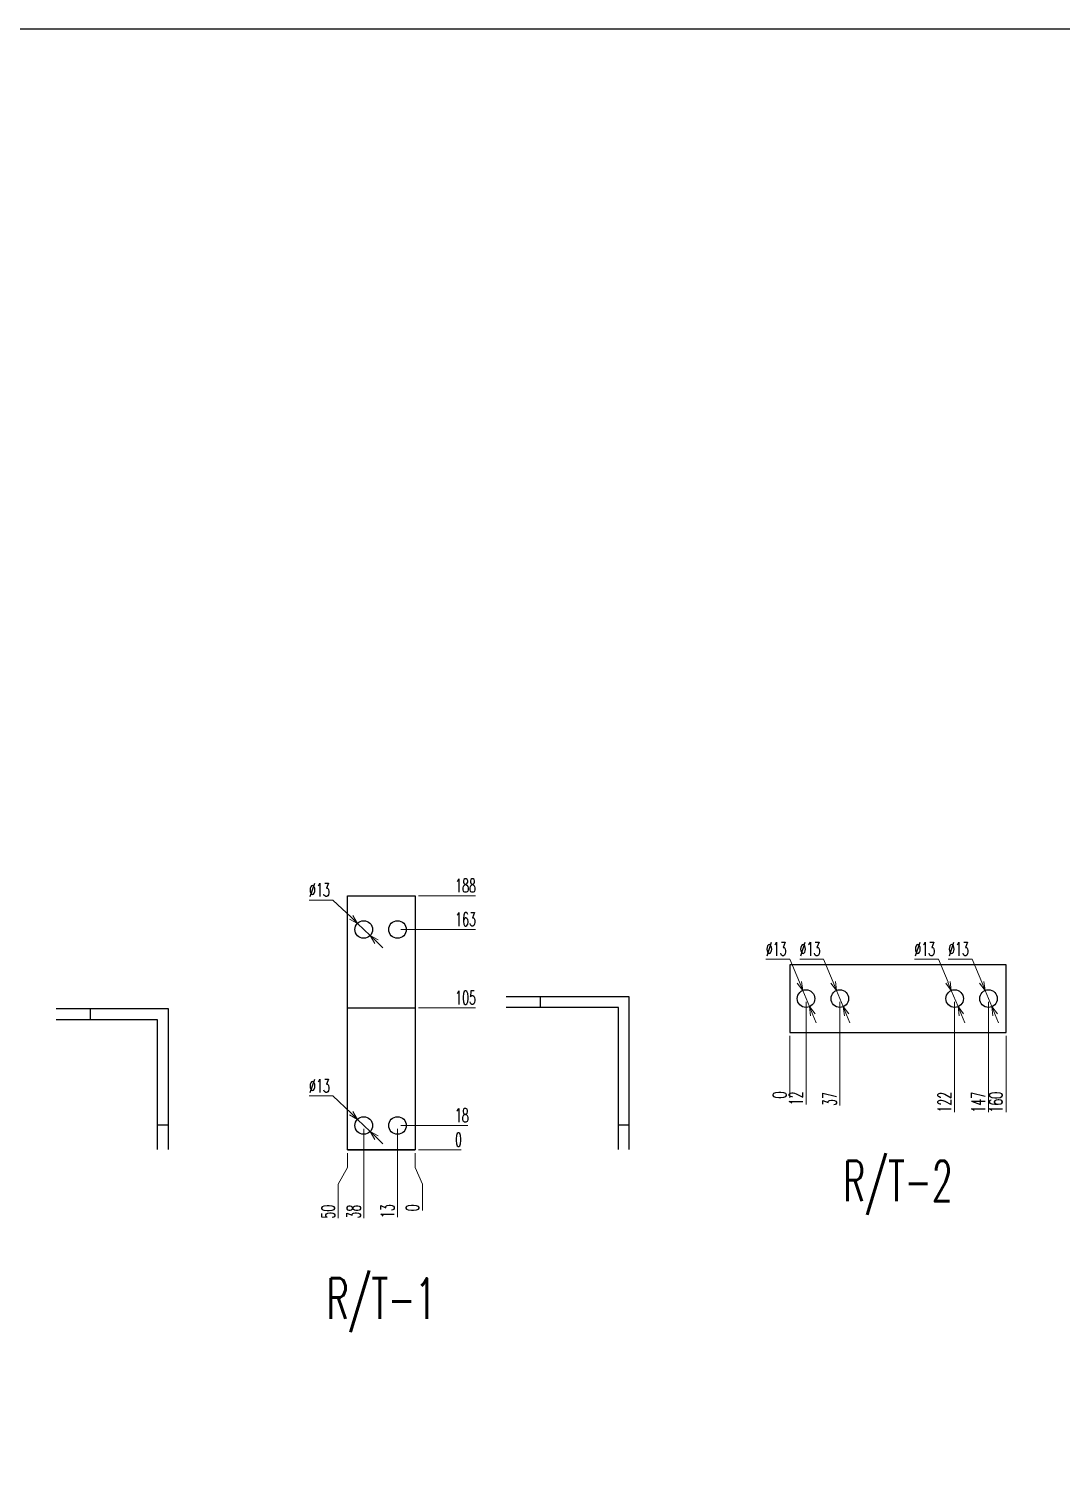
# Model space of a CAD drawing. Header units: millimetres. Extents: x 173893 to 258446, y -176540 to -123824.
# Drawn here: x 187593 to 188357, y -145299 to -144237 of the extents above; entities that cross this region are included whole.
import ezdxf
from ezdxf.enums import TextEntityAlignment as Align

# ---------------------------------------------------------------- set-up
doc = ezdxf.new("R2010")
doc.units = ezdxf.units.MM
doc.header["$LTSCALE"] = 3
doc.layers.add('@.DM. NÉT CHÍNH', color=7, linetype='Continuous')
doc.styles.add('Ann_w01', font='romans.shx', dxfattribs={"width": 0.6, "bigfont": 'chineset.shx'})
doc.dimstyles.new('Dim 01_SC05', dxfattribs={"dimscale": 5, "dimtxt": 2, "dimasz": 1.3, "dimexe": 0.5, "dimexo": 0.5, "dimgap": 0.5, "dimtad": 1, "dimtoh": 1, "dimdec": 1, "dimzin": 12, "dimdsep": 46, "dimtxsty": 'Ann_w01', "dimblk": 'OPEN30', "dimcen": 1.5, "dimclrd": 6, "dimclre": 6, "dimclrt": 3, "dimadec": 1, "dimazin": 3, "dimtm": 1e-09, "dimtfac": 1, "dimtdec": 1, "dimtmove": 0, "dimatfit": 3, "dimldrblk": 'OPEN30', "dimfxl": 1, "dimtolj": 1, "dimlwd": 20, "dimlwe": 20, "dimarcsym": 0})

# ---------------------------------------------------------------- blocks, each defined once
blk = doc.blocks.new('*D1403')
at = {"layer": '@.DM. NÉT CHÍNH', "color": 6, "linetype": 'Continuous', "lineweight": 20, "transparency": 16777216}
blk.add_line((187881.5, -145066.1), (187913.1, -145066.1), dxfattribs=at)
at = {"layer": 'Defpoints', "color": 0, "linetype": 'Continuous', "transparency": 16777216}
for p in [(187854, -145066.1), (187879, -145066.1), (187906.6, -145066.1)]:
    blk.add_point(p, dxfattribs=at)
at = {"layer": '@.DM. NÉT CHÍNH', "color": 3, "linetype": 'Continuous', "transparency": 16777216, "insert": (187911.1, -145058.6), "char_height": 10, "attachment_point": 5, "style": 'Ann_w01'}
blk.add_mtext('\\A1;0', dxfattribs=at)
blk = doc.blocks.new('_Open30')
at = {"color": 0, "linetype": 'ByBlock', "lineweight": -2}
for p, q in [((-1, 0.27), (0, 0)), ((0, 0), (-1, -0.27)), ((0, 0), (-1, 0))]:
    blk.add_line(p, q, dxfattribs=at)
blk = doc.blocks.new('*D1404')
at = {"layer": '@.DM. NÉT CHÍNH', "color": 6, "linetype": 'Continuous', "lineweight": 20, "transparency": 16777216}
blk.add_line((187868.5, -145048.1), (187917.9, -145048.1), dxfattribs=at)
at = {"layer": 'Defpoints', "color": 0, "linetype": 'Continuous', "transparency": 16777216}
for p in [(187866, -145048.1), (187906.6, -145048.1), (187854, -145066.1)]:
    blk.add_point(p, dxfattribs=at)
at = {"layer": '@.DM. NÉT CHÍNH', "color": 3, "linetype": 'Continuous', "transparency": 16777216, "insert": (187913.5, -145040.6), "char_height": 10, "attachment_point": 5, "style": 'Ann_w01'}
blk.add_mtext('\\A1;18', dxfattribs=at)
blk = doc.blocks.new('*D1405')
at = {"layer": '@.DM. NÉT CHÍNH', "color": 6, "linetype": 'Continuous', "lineweight": 20, "transparency": 16777216}
blk.add_line((187881.5, -144961.1), (187923.6, -144961.1), dxfattribs=at)
at = {"layer": 'Defpoints', "color": 0, "linetype": 'Continuous', "transparency": 16777216}
for p in [(187879, -144961.1), (187906.6, -144961.1), (187854, -145066.1)]:
    blk.add_point(p, dxfattribs=at)
at = {"layer": '@.DM. NÉT CHÍNH', "color": 3, "linetype": 'Continuous', "transparency": 16777216, "insert": (187916.3, -144953.6), "char_height": 10, "attachment_point": 5, "style": 'Ann_w01'}
blk.add_mtext('\\A1;105', dxfattribs=at)
blk = doc.blocks.new('*D1406')
at = {"layer": '@.DM. NÉT CHÍNH', "color": 6, "linetype": 'Continuous', "lineweight": 20, "transparency": 16777216}
blk.add_line((187868.5, -144903.1), (187923.6, -144903.1), dxfattribs=at)
at = {"layer": 'Defpoints', "color": 0, "linetype": 'Continuous', "transparency": 16777216}
for p in [(187866, -144903.1), (187906.6, -144903.1), (187854, -145066.1)]:
    blk.add_point(p, dxfattribs=at)
at = {"layer": '@.DM. NÉT CHÍNH', "color": 3, "linetype": 'Continuous', "transparency": 16777216, "insert": (187916.3, -144895.6), "char_height": 10, "attachment_point": 5, "style": 'Ann_w01'}
blk.add_mtext('\\A1;163', dxfattribs=at)
blk = doc.blocks.new('*D1407')
at = {"layer": '@.DM. NÉT CHÍNH', "color": 6, "linetype": 'Continuous', "lineweight": 20, "transparency": 16777216}
blk.add_line((187881.5, -144878.1), (187923.6, -144878.1), dxfattribs=at)
at = {"layer": 'Defpoints', "color": 0, "linetype": 'Continuous', "transparency": 16777216}
for p in [(187879, -144878.1), (187906.6, -144878.1), (187854, -145066.1)]:
    blk.add_point(p, dxfattribs=at)
at = {"layer": '@.DM. NÉT CHÍNH', "color": 3, "linetype": 'Continuous', "transparency": 16777216, "insert": (187916.3, -144870.6), "char_height": 10, "attachment_point": 5, "style": 'Ann_w01'}
blk.add_mtext('\\A1;188', dxfattribs=at)
blk = doc.blocks.new('*D1408')
at = {"layer": '@.DM. NÉT CHÍNH', "color": 6, "linetype": 'Continuous', "lineweight": 20, "transparency": 16777216}
for p, q in [((187829, -145068.6), (187829, -145079.1)), ((187829, -145079.1), (187822.1, -145091.5)), ((187822.1, -145091.5), (187822.1, -145116.8))]:
    blk.add_line(p, q, dxfattribs=at)
at = {"layer": 'Defpoints', "color": 0, "linetype": 'Continuous', "transparency": 16777216}
for p in [(187829, -145066.1), (187879, -145066.1), (187822.1, -145104.5)]:
    blk.add_point(p, dxfattribs=at)
at = {"layer": '@.DM. NÉT CHÍNH', "color": 3, "linetype": 'Continuous', "transparency": 16777216, "insert": (187814.6, -145111.9), "char_height": 10, "attachment_point": 5, "rotation": 90, "style": 'Ann_w01'}
blk.add_mtext('\\A1;50', dxfattribs=at)
blk = doc.blocks.new('*D1409')
at = {"layer": '@.DM. NÉT CHÍNH', "color": 6, "linetype": 'Continuous', "lineweight": 20, "transparency": 16777216}
blk.add_line((187841, -145050.6), (187841, -145116.8), dxfattribs=at)
at = {"layer": 'Defpoints', "color": 0, "linetype": 'Continuous', "transparency": 16777216}
for p in [(187841, -145048.1), (187879, -145066.1), (187841, -145104.5)]:
    blk.add_point(p, dxfattribs=at)
at = {"layer": '@.DM. NÉT CHÍNH', "color": 3, "linetype": 'Continuous', "transparency": 16777216, "insert": (187833.5, -145111.9), "char_height": 10, "attachment_point": 5, "rotation": 90, "style": 'Ann_w01'}
blk.add_mtext('\\A1;38', dxfattribs=at)
blk = doc.blocks.new('*D1410')
at = {"layer": '@.DM. NÉT CHÍNH', "color": 6, "linetype": 'Continuous', "lineweight": 20, "transparency": 16777216}
blk.add_line((187866, -145050.6), (187866, -145115.9), dxfattribs=at)
at = {"layer": 'Defpoints', "color": 0, "linetype": 'Continuous', "transparency": 16777216}
for p in [(187866, -145048.1), (187879, -145066.1), (187866, -145104.5)]:
    blk.add_point(p, dxfattribs=at)
at = {"layer": '@.DM. NÉT CHÍNH', "color": 3, "linetype": 'Continuous', "transparency": 16777216, "insert": (187858.5, -145111.5), "char_height": 10, "attachment_point": 5, "rotation": 90, "style": 'Ann_w01'}
blk.add_mtext('\\A1;13', dxfattribs=at)
blk = doc.blocks.new('*D1411')
at = {"layer": '@.DM. NÉT CHÍNH', "color": 6, "linetype": 'Continuous', "lineweight": 20, "transparency": 16777216}
for p, q in [((187879, -145068.6), (187879, -145079.1)), ((187879, -145079.1), (187884.5, -145091.5)), ((187884.5, -145091.5), (187884.5, -145111))]:
    blk.add_line(p, q, dxfattribs=at)
at = {"layer": 'Defpoints', "color": 0, "linetype": 'Continuous', "transparency": 16777216}
for p in [(187879, -145066.1), (187879, -145066.1), (187884.5, -145104.5)]:
    blk.add_point(p, dxfattribs=at)
at = {"layer": '@.DM. NÉT CHÍNH', "color": 3, "linetype": 'Continuous', "transparency": 16777216, "insert": (187877, -145109), "char_height": 10, "attachment_point": 5, "rotation": 90, "style": 'Ann_w01'}
blk.add_mtext('\\A1;0', dxfattribs=at)
blk = doc.blocks.new('*D1412')
at = {"layer": '@.DM. NÉT CHÍNH', "color": 6, "linetype": 'Continuous', "lineweight": 20, "transparency": 16777216}
for p, q in [((187800.6, -144881.3), (187818.2, -144881.3)), ((187818.2, -144881.3), (187831.6, -144894.1)), ((187845.6, -144907.6), (187836.3, -144898.6)), ((187850.3, -144912.1), (187855, -144916.6))]:
    blk.add_line(p, q, dxfattribs=at)
at = {"layer": 'Defpoints', "color": 0, "linetype": 'Continuous', "transparency": 16777216}
for p in [(187836.3, -144898.6), (187845.6, -144907.6)]:
    blk.add_point(p, dxfattribs=at)
at = {"layer": '@.DM. NÉT CHÍNH', "color": 6, "linetype": 'Continuous', "lineweight": 20, "transparency": 16777216, "xscale": 6.5, "yscale": 6.5, "zscale": 6.5}
for p, rotation in [((187836.3, -144898.6), 316.1239640946238), ((187845.6, -144907.6), 136.1239640946238)]:
    blk.add_blockref('_Open30', p, dxfattribs=dict(at, rotation=rotation))
at = {"layer": '@.DM. NÉT CHÍNH', "color": 3, "linetype": 'Continuous', "transparency": 16777216, "insert": (187808.2, -144873.8), "char_height": 10, "attachment_point": 5, "style": 'Ann_w01'}
blk.add_mtext('\\A1;∅13', dxfattribs=at)
blk = doc.blocks.new('*D1413')
at = {"layer": '@.DM. NÉT CHÍNH', "color": 6, "linetype": 'Continuous', "lineweight": 20, "transparency": 16777216}
for p, q in [((187800.6, -145026.3), (187818.2, -145026.3)), ((187818.2, -145026.3), (187831.6, -145039.1)), ((187845.6, -145052.6), (187836.3, -145043.6)), ((187850.3, -145057.1), (187855, -145061.6))]:
    blk.add_line(p, q, dxfattribs=at)
at = {"layer": 'Defpoints', "color": 0, "linetype": 'Continuous', "transparency": 16777216}
for p in [(187836.3, -145043.6), (187845.6, -145052.6)]:
    blk.add_point(p, dxfattribs=at)
at = {"layer": '@.DM. NÉT CHÍNH', "color": 6, "linetype": 'Continuous', "lineweight": 20, "transparency": 16777216, "xscale": 6.5, "yscale": 6.5, "zscale": 6.5}
for p, rotation in [((187836.3, -145043.6), 316.1239640944495), ((187845.6, -145052.6), 136.1239640944495)]:
    blk.add_blockref('_Open30', p, dxfattribs=dict(at, rotation=rotation))
at = {"layer": '@.DM. NÉT CHÍNH', "color": 3, "linetype": 'Continuous', "transparency": 16777216, "insert": (187808.2, -145018.8), "char_height": 10, "attachment_point": 5, "style": 'Ann_w01'}
blk.add_mtext('\\A1;∅13', dxfattribs=at)
blk = doc.blocks.new('*D1414')
at = {"layer": '@.DM. NÉT CHÍNH', "color": 6, "linetype": 'Continuous', "lineweight": 20, "transparency": 16777216}
blk.add_line((188156.2, -144981.7), (188156.2, -145027.6), dxfattribs=at)
at = {"layer": 'Defpoints', "color": 0, "linetype": 'Continuous', "transparency": 16777216}
for p in [(188156.2, -144954.2), (188156.2, -144979.2), (188156.2, -145021.1)]:
    blk.add_point(p, dxfattribs=at)
at = {"layer": '@.DM. NÉT CHÍNH', "color": 3, "linetype": 'Continuous', "transparency": 16777216, "insert": (188148.7, -145025.6), "char_height": 10, "attachment_point": 5, "rotation": 90, "style": 'Ann_w01'}
blk.add_mtext('\\A1;0', dxfattribs=at)
blk = doc.blocks.new('*D1415')
at = {"layer": '@.DM. NÉT CHÍNH', "color": 6, "linetype": 'Continuous', "lineweight": 20, "transparency": 16777216}
blk.add_line((188168.2, -144956.7), (188168.2, -145032.5), dxfattribs=at)
at = {"layer": 'Defpoints', "color": 0, "linetype": 'Continuous', "transparency": 16777216}
for p in [(188156.2, -144954.2), (188168.2, -144954.2), (188168.2, -145021.1)]:
    blk.add_point(p, dxfattribs=at)
at = {"layer": '@.DM. NÉT CHÍNH', "color": 3, "linetype": 'Continuous', "transparency": 16777216, "insert": (188160.7, -145028), "char_height": 10, "attachment_point": 5, "rotation": 90, "style": 'Ann_w01'}
blk.add_mtext('\\A1;12', dxfattribs=at)
blk = doc.blocks.new('*D1416')
at = {"layer": '@.DM. NÉT CHÍNH', "color": 6, "linetype": 'Continuous', "lineweight": 20, "transparency": 16777216}
blk.add_line((188193.2, -144956.7), (188193.2, -145033.3), dxfattribs=at)
at = {"layer": 'Defpoints', "color": 0, "linetype": 'Continuous', "transparency": 16777216}
for p in [(188156.2, -144954.2), (188193.2, -144954.2), (188193.2, -145021.1)]:
    blk.add_point(p, dxfattribs=at)
at = {"layer": '@.DM. NÉT CHÍNH', "color": 3, "linetype": 'Continuous', "transparency": 16777216, "insert": (188185.7, -145028.5), "char_height": 10, "attachment_point": 5, "rotation": 90, "style": 'Ann_w01'}
blk.add_mtext('\\A1;37', dxfattribs=at)
blk = doc.blocks.new('*D1417')
at = {"layer": '@.DM. NÉT CHÍNH', "color": 6, "linetype": 'Continuous', "lineweight": 20, "transparency": 16777216}
blk.add_line((188278.1, -144956.7), (188278.1, -145038.2), dxfattribs=at)
at = {"layer": 'Defpoints', "color": 0, "linetype": 'Continuous', "transparency": 16777216}
for p in [(188156.2, -144954.2), (188278.1, -144954.2), (188278.1, -145021.1)]:
    blk.add_point(p, dxfattribs=at)
at = {"layer": '@.DM. NÉT CHÍNH', "color": 3, "linetype": 'Continuous', "transparency": 16777216, "insert": (188270.6, -145030.9), "char_height": 10, "attachment_point": 5, "rotation": 90, "style": 'Ann_w01'}
blk.add_mtext('\\A1;122', dxfattribs=at)
blk = doc.blocks.new('*D1418')
at = {"layer": '@.DM. NÉT CHÍNH', "color": 6, "linetype": 'Continuous', "lineweight": 20, "transparency": 16777216}
blk.add_line((188303.1, -144956.7), (188303.1, -145038.2), dxfattribs=at)
at = {"layer": 'Defpoints', "color": 0, "linetype": 'Continuous', "transparency": 16777216}
for p in [(188156.2, -144954.2), (188303.1, -144954.2), (188303.1, -145021.1)]:
    blk.add_point(p, dxfattribs=at)
at = {"layer": '@.DM. NÉT CHÍNH', "color": 3, "linetype": 'Continuous', "transparency": 16777216, "insert": (188295.6, -145030.9), "char_height": 10, "attachment_point": 5, "rotation": 90, "style": 'Ann_w01'}
blk.add_mtext('\\A1;147', dxfattribs=at)
blk = doc.blocks.new('*D1419')
at = {"layer": '@.DM. NÉT CHÍNH', "color": 6, "linetype": 'Continuous', "lineweight": 20, "transparency": 16777216}
blk.add_line((188316.1, -144981.7), (188316.1, -145038.2), dxfattribs=at)
at = {"layer": 'Defpoints', "color": 0, "linetype": 'Continuous', "transparency": 16777216}
for p in [(188156.2, -144954.2), (188316.1, -144979.2), (188316.1, -145021.1)]:
    blk.add_point(p, dxfattribs=at)
at = {"layer": '@.DM. NÉT CHÍNH', "color": 3, "linetype": 'Continuous', "transparency": 16777216, "insert": (188308.6, -145030.9), "char_height": 10, "attachment_point": 5, "rotation": 90, "style": 'Ann_w01'}
blk.add_mtext('\\A1;160', dxfattribs=at)
blk = doc.blocks.new('*D1420')
at = {"layer": '@.DM. NÉT CHÍNH', "color": 6, "linetype": 'Continuous', "lineweight": 20, "transparency": 16777216}
for p, q in [((188248.4, -144925.1), (188266.1, -144925.1)), ((188266.1, -144925.1), (188273.2, -144942.2)), ((188280.6, -144960.2), (188275.6, -144948.2)), ((188283.1, -144966.2), (188285.6, -144972.2))]:
    blk.add_line(p, q, dxfattribs=at)
at = {"layer": 'Defpoints', "color": 0, "linetype": 'Continuous', "transparency": 16777216}
for p in [(188275.6, -144948.2), (188280.6, -144960.2)]:
    blk.add_point(p, dxfattribs=at)
at = {"layer": '@.DM. NÉT CHÍNH', "color": 6, "linetype": 'Continuous', "lineweight": 20, "transparency": 16777216, "xscale": 6.5, "yscale": 6.5, "zscale": 6.5}
for p, rotation in [((188275.6, -144948.2), 292.4804589077083), ((188280.6, -144960.2), 112.4804589077084)]:
    blk.add_blockref('_Open30', p, dxfattribs=dict(at, rotation=rotation))
at = {"layer": '@.DM. NÉT CHÍNH', "color": 3, "linetype": 'Continuous', "transparency": 16777216, "insert": (188256, -144917.6), "char_height": 10, "attachment_point": 5, "style": 'Ann_w01'}
blk.add_mtext('\\A1;∅13', dxfattribs=at)
blk = doc.blocks.new('*D1421')
at = {"layer": '@.DM. NÉT CHÍNH', "color": 6, "linetype": 'Continuous', "lineweight": 20, "transparency": 16777216}
for p, q in [((188273.4, -144925.1), (188291.1, -144925.1)), ((188291.1, -144925.1), (188298.2, -144942.2)), ((188305.6, -144960.2), (188300.6, -144948.2)), ((188308.1, -144966.2), (188310.6, -144972.2))]:
    blk.add_line(p, q, dxfattribs=at)
at = {"layer": 'Defpoints', "color": 0, "linetype": 'Continuous', "transparency": 16777216}
for p in [(188300.6, -144948.2), (188305.6, -144960.2)]:
    blk.add_point(p, dxfattribs=at)
at = {"layer": '@.DM. NÉT CHÍNH', "color": 6, "linetype": 'Continuous', "lineweight": 20, "transparency": 16777216, "xscale": 6.5, "yscale": 6.5, "zscale": 6.5}
for p, rotation in [((188300.6, -144948.2), 292.4804589074427), ((188305.6, -144960.2), 112.4804589074427)]:
    blk.add_blockref('_Open30', p, dxfattribs=dict(at, rotation=rotation))
at = {"layer": '@.DM. NÉT CHÍNH', "color": 3, "linetype": 'Continuous', "transparency": 16777216, "insert": (188281, -144917.6), "char_height": 10, "attachment_point": 5, "style": 'Ann_w01'}
blk.add_mtext('\\A1;∅13', dxfattribs=at)
blk = doc.blocks.new('*D1422')
at = {"layer": '@.DM. NÉT CHÍNH', "color": 6, "linetype": 'Continuous', "lineweight": 20, "transparency": 16777216}
for p, q in [((188163.5, -144925.1), (188181.1, -144925.1)), ((188181.1, -144925.1), (188188.2, -144942.2)), ((188195.7, -144960.2), (188190.7, -144948.2)), ((188198.1, -144966.2), (188200.6, -144972.2))]:
    blk.add_line(p, q, dxfattribs=at)
at = {"layer": 'Defpoints', "color": 0, "linetype": 'Continuous', "transparency": 16777216}
for p in [(188190.7, -144948.2), (188195.7, -144960.2)]:
    blk.add_point(p, dxfattribs=at)
at = {"layer": '@.DM. NÉT CHÍNH', "color": 6, "linetype": 'Continuous', "lineweight": 20, "transparency": 16777216, "xscale": 6.5, "yscale": 6.5, "zscale": 6.5}
for p, rotation in [((188190.7, -144948.2), 292.4804589071484), ((188195.7, -144960.2), 112.4804589071484)]:
    blk.add_blockref('_Open30', p, dxfattribs=dict(at, rotation=rotation))
at = {"layer": '@.DM. NÉT CHÍNH', "color": 3, "linetype": 'Continuous', "transparency": 16777216, "insert": (188171.1, -144917.6), "char_height": 10, "attachment_point": 5, "style": 'Ann_w01'}
blk.add_mtext('\\A1;∅13', dxfattribs=at)
blk = doc.blocks.new('*D1423')
at = {"layer": '@.DM. NÉT CHÍNH', "color": 6, "linetype": 'Continuous', "lineweight": 20, "transparency": 16777216}
for p, q in [((188138.5, -144925.1), (188156.1, -144925.1)), ((188156.1, -144925.1), (188163.2, -144942.2)), ((188170.7, -144960.2), (188165.7, -144948.2)), ((188173.1, -144966.2), (188175.6, -144972.2))]:
    blk.add_line(p, q, dxfattribs=at)
at = {"layer": 'Defpoints', "color": 0, "linetype": 'Continuous', "transparency": 16777216}
for p in [(188165.7, -144948.2), (188170.7, -144960.2)]:
    blk.add_point(p, dxfattribs=at)
at = {"layer": '@.DM. NÉT CHÍNH', "color": 6, "linetype": 'Continuous', "lineweight": 20, "transparency": 16777216, "xscale": 6.5, "yscale": 6.5, "zscale": 6.5}
for p, rotation in [((188165.7, -144948.2), 292.4804589074427), ((188170.7, -144960.2), 112.4804589074427)]:
    blk.add_blockref('_Open30', p, dxfattribs=dict(at, rotation=rotation))
at = {"layer": '@.DM. NÉT CHÍNH', "color": 3, "linetype": 'Continuous', "transparency": 16777216, "insert": (188146.1, -144917.6), "char_height": 10, "attachment_point": 5, "style": 'Ann_w01'}
blk.add_mtext('\\A1;∅13', dxfattribs=at)

msp = doc.modelspace()

# ---------------------------------------------------------------- linework, layer by layer
at = {"color": 1}
msp.add_line((187828.96, -145066.11), (187878.96, -145066.11), dxfattribs=at)
for points in [[(187828.96, -145066.11), (187828.96, -144878.11), (187878.96, -144878.11), (187878.96, -145066.11)], [(188156.17, -144979.23), (188316.13, -144979.23), (188316.13, -144929.23), (188156.17, -144929.23)], [(187828.96, -145066.11), (187828.96, -144961.11), (187878.96, -144961.11), (187878.96, -145066.11)]]:
    msp.add_lwpolyline(points, close=True, dxfattribs=at)
for points in [[(187696.45, -145065.8), (187696.45, -144961.85), (187613.45, -144961.85)], [(188037.35, -145065.8), (188037.35, -144952.85), (187946.35, -144952.85)], [(188029.35, -145065.8), (188029.35, -144960.85), (187946.35, -144960.85)], [(187688.45, -145065.8), (187688.45, -144969.85), (187613.45, -144969.85)]]:
    msp.add_lwpolyline(points, dxfattribs=at)
for centre in [(187840.96, -144903.11), (187865.96, -144903.11), (188168.17, -144954.23), (188193.17, -144954.23), (188278.13, -144954.23), (188303.13, -144954.23), (187840.96, -145048.11), (187865.96, -145048.11)]:
    msp.add_circle(centre, 6.5, dxfattribs=at)
at = {"layer": '@.DM. NÉT CHÍNH', "linetype": 'Continuous'}
for p, q in [((187638.45, -144961.85), (187638.45, -144969.85)), ((187971.35, -144952.85), (187971.35, -144960.85)), ((187688.45, -145047.7), (187696.45, -145047.7)), ((188029.35, -145047.7), (188037.35, -145047.7))]:
    msp.add_line(p, q, dxfattribs=at)
msp.add_lwpolyline([(190921.35, -149586.51), (186029.84, -149586.51), (186029.84, -144236.64), (190921.35, -144236.64)], close=True, dxfattribs=at)

# ---------------------------------------------------------------- texts
at = {"style": 'Ann_w01', "width": 0.6}
for s, p in [('R/T-2', (188236.15, -145089.23)), ('R/T-1', (187853.96, -145176.11))]:
    msp.add_text(s, height=30, dxfattribs=at).set_placement(p, align=Align.MIDDLE_CENTER)

# ---------------------------------------------------------------- dimensions: what is measured, and where the dimension line sits
at = {"layer": '@.DM. NÉT CHÍNH', "linetype": 'Continuous'}
for p1, p2, picture, middle in [((187845.64, -144907.61), (187836.27, -144898.6), '*D1412', (187808.18, -144881.27)), ((188170.65, -144960.24), (188165.68, -144948.22), '*D1423', (188146.05, -144925.12)), ((188195.65, -144960.24), (188190.68, -144948.22), '*D1422', (188171.05, -144925.12)), ((188280.62, -144960.24), (188275.65, -144948.22), '*D1420', (188256.02, -144925.12)), ((188305.62, -144960.24), (188300.65, -144948.22), '*D1421', (188281.02, -144925.12)), ((187845.64, -145052.61), (187836.27, -145043.6), '*D1413', (187808.18, -145026.27))]:
    dim = msp.add_diameter_dim_2p(p1=p1, p2=p2, dimstyle='Dim 01_SC05', dxfattribs=at)
    dim.commit()
    dim.dimension.update_dxf_attribs({"geometry": picture, "text_midpoint": middle, "dimtype": 163})
for feature_location, offset, dtype, origin, picture, middle in [((187878.96, -144878.11), (27.6, 0), 0, (187853.96, -145066.11), '*D1407', (187916.34, -144870.61)), ((187865.96, -144903.11), (40.6, 0), 0, (187853.96, -145066.11), '*D1406', (187916.34, -144895.61)), ((187878.96, -144961.11), (27.6, 0), 0, (187853.96, -145066.11), '*D1405', (187916.34, -144953.61)), ((188156.16769979, -144979.23040404), (0, -41.86419869), 1, (188156.16769979, -144954.23040404), '*D1414', (188148.66769979, -145025.59460272)), ((188168.17, -144954.23), (0, -66.86), 1, (188156.17, -144954.23), '*D1415', (188160.67, -145028.02)), ((188193.17, -144954.23), (0, -66.86), 1, (188156.17, -144954.23), '*D1416', (188185.67, -145028.45)), ((188278.13, -144954.23), (0, -66.86), 1, (188156.17, -144954.23), '*D1417', (188270.63, -145030.88)), ((188303.13, -144954.23), (0, -66.86), 1, (188156.17, -144954.23), '*D1418', (188295.63, -145030.88)), ((188316.13, -144979.23), (0, -41.86), 1, (188156.17, -144954.23), '*D1419', (188308.63, -145030.88)), ((187865.96, -145048.11), (40.6, 0), 0, (187853.96, -145066.11), '*D1404', (187913.48, -145040.61)), ((187840.96, -145048.11), (0, -56.44), 1, (187878.96, -145066.11), '*D1409', (187833.46, -145111.9)), ((187865.96, -145048.11), (0, -56.44), 1, (187878.96, -145066.11), '*D1410', (187858.46, -145111.47)), ((187878.95549279, -145066.10569782), (27.5989489, 0), 0, (187853.95549279, -145066.10569782), '*D1403', (187911.05444169, -145058.60569782)), ((187828.96, -145066.11), (-6.89, -38.44), 1, (187878.96, -145066.11), '*D1408', (187814.56, -145111.9)), ((187878.95549279, -145066.10569782), (5.58916731, -38.4391549), 1, (187878.95549279, -145066.10569782), '*D1411', (187877.04466011, -145109.04485272))]:
    dim = msp.add_ordinate_dim(feature_location=feature_location, offset=offset, dtype=dtype, origin=origin, dimstyle='Dim 01_SC05', dxfattribs=at)
    dim.commit()
    dim.dimension.update_dxf_attribs({"geometry": picture, "text_midpoint": middle})

doc.saveas('drawing.dxf')
